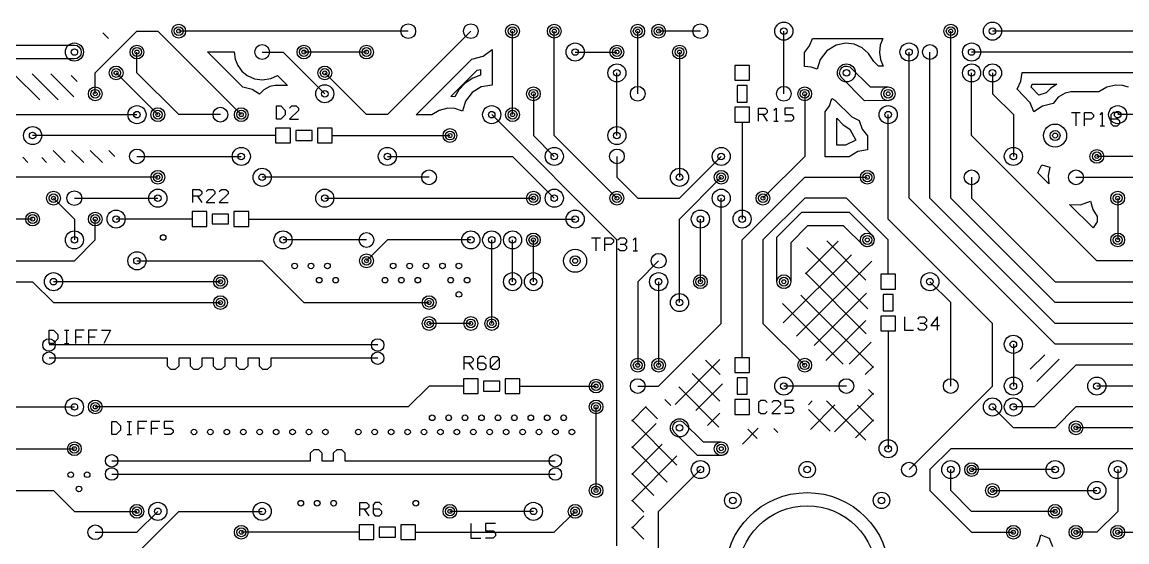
# Model space of a CAD drawing. Extents: x 7 to 280, y 7 to 360.
# Drawn here: x 55.2 to 122.5, y 328.3 to 360 of the extents above; entities that cross this region are included whole.
import ezdxf

# ---------------------------------------------------------------- set-up
doc = ezdxf.new("R2010")
doc.units = 0
doc.layers.add('SCORE', color=5, linetype='CONTINUOUS')

msp = doc.modelspace()

# ---------------------------------------------------------------- linework, layer by layer
at = {"layer": 'SCORE'}
for p, q in [((59.69, 356.87), (62.23, 359.41)), ((60.1521, 359.31), (60.5046, 358.9574)), ((62.23, 359.41), (63.5, 359.41)), ((63.5, 359.41), (68.58, 354.33)), ((78.74, 359.41), (64.77, 359.41)), ((82.55, 359.41), (77.47, 354.33)), ((85.09, 354.33), (85.09, 359.41)), ((87.63, 353.06), (87.63, 359.41)), ((92.71, 355.6), (92.71, 359.41)), ((96.52, 359.41), (93.98, 359.41)), ((101.6, 355.6), (101.6, 359.41)), ((111.76, 349.25), (111.76, 359.41)), ((142.24, 359.41), (114.3, 359.41)), ((49.53, 358.56), (58.42, 358.56)), ((58.42, 358.56), (58.5807, 358.528)), ((58.5807, 358.528), (58.717, 358.437)), ((58.717, 358.437), (58.808, 358.3007)), ((102.85, 358.1155), (103.1572, 358.5081)), ((103.1572, 358.5081), (103.3422, 358.96)), ((103.3422, 358.96), (107.6182, 358.96)), ((104.7784, 358.5551), (104.2216, 358.2213)), ((105.383, 358.6693), (104.7784, 358.5551)), ((105.8734, 358.6089), (105.383, 358.6693)), ((106.3582, 358.3995), (105.8734, 358.6089)), ((107.468, 358.551), (107.4207, 358.113)), ((107.6182, 358.96), (107.468, 358.551)), ((58.5807, 357.752), (58.42, 357.72)), ((58.717, 357.843), (58.5807, 357.752)), ((58.808, 357.9793), (58.717, 357.843)), ((58.808, 358.3007), (58.84, 358.14)), ((58.84, 358.14), (58.808, 357.9793)), ((62.23, 356.87), (62.23, 358.14)), ((66.5178, 358.16), (68.1507, 358.16)), ((68.6812, 355.9965), (66.5178, 358.16)), ((68.1507, 358.16), (68.2068, 357.7056)), ((69.85, 358.14), (71.12, 358.14)), ((71.12, 358.14), (73.66, 355.6)), ((76.2, 358.14), (72.39, 358.14)), ((82.6197, 357.7119), (83.2966, 357.8831)), ((83.2966, 357.8831), (83.84, 358.3032)), ((83.84, 358.3032), (83.84, 356.1293)), ((88.9, 358.14), (91.44, 358.14)), ((95.25, 358.14), (95.25, 350.52)), ((102.85, 357.2693), (102.85, 358.1155)), ((104.2216, 358.2213), (103.8104, 357.6944)), ((106.7613, 358.0584), (106.3582, 358.3995)), ((107.0743, 357.5539), (106.7613, 358.0584)), ((107.4207, 358.113), (107.4811, 357.6766)), ((109.22, 349.25), (109.22, 358.14)), ((110.49, 349.25), (110.49, 358.14)), ((140.97, 358.14), (113.03, 358.14)), ((58.42, 357.72), (49.53, 357.72)), ((68.2068, 357.7056), (68.364, 357.3151)), ((68.364, 357.3151), (68.6056, 356.9824)), ((79.2178, 354.31), (82.6197, 357.7119)), ((82.9403, 357.0426), (83.1339, 357.0827)), ((83.1339, 357.0827), (83.135, 356.7336)), ((99.51, 357.32), (98.61, 357.32)), ((98.61, 357.32), (98.61, 356.42)), ((99.51, 356.42), (99.51, 357.32)), ((103.2557, 357.2245), (102.85, 357.2693)), ((103.624, 357.0895), (103.2557, 357.2245)), ((103.8104, 357.6944), (103.624, 357.0895)), ((104.992, 356.8288), (105.0396, 357.068)), ((105.0396, 357.068), (105.1436, 357.1947)), ((105.1436, 357.1947), (105.2881, 357.2719)), ((105.2881, 357.2719), (105.4512, 357.288)), ((105.4512, 357.288), (105.608, 357.2404)), ((105.608, 357.2404), (106.854, 356.02)), ((107.3642, 357.27), (107.0743, 357.5539)), ((107.6448, 357.27), (107.3642, 357.27)), ((107.4811, 357.6766), (107.6448, 357.27)), ((54.7225, 356.82), (56.3125, 355.23)), ((55.8538, 356.82), (57.4438, 355.23)), ((56.9852, 356.82), (58.3823, 355.4229)), ((58.2342, 356.7024), (58.5972, 356.3393)), ((59.69, 355.6), (59.69, 356.87)), ((63.5, 354.33), (60.96, 356.87)), ((64.77, 354.33), (62.23, 356.87)), ((68.6056, 356.9824), (68.9283, 356.7121)), ((68.9283, 356.7121), (69.3825, 356.506)), ((69.3825, 356.506), (69.877, 356.4407)), ((69.877, 356.4407), (70.3691, 356.5217)), ((70.3691, 356.5217), (70.7768, 356.7155)), ((70.7768, 356.7155), (71.3822, 356.11)), ((76.2, 354.33), (73.66, 356.87)), ((81.3266, 355.4289), (82.9403, 357.0426)), ((82.6656, 356.5469), (82.2136, 356.2449)), ((83.135, 356.7336), (82.6656, 356.5469)), ((91.44, 353.06), (91.44, 356.87)), ((98.61, 356.42), (99.51, 356.42)), ((105.0853, 356.6036), (104.992, 356.8288)), ((106.506, 355.18), (105.0853, 356.6036)), ((113.03, 353.06), (113.03, 356.87)), ((114.3, 356.87), (114.3, 355.6)), ((116.0297, 356.3735), (116.0993, 356.8883)), ((116.0993, 356.8883), (135.768, 356.8897)), ((69.2438, 355.8619), (68.6812, 355.9965)), ((69.6943, 355.5733), (69.2438, 355.8619)), ((69.9541, 355.8474), (69.6943, 355.5733)), ((70.3245, 356.0454), (69.9541, 355.8474)), ((70.6317, 356.1065), (70.3245, 356.0454)), ((71.3822, 356.11), (70.6317, 356.1065)), ((81.8286, 355.8405), (81.5669, 355.4119)), ((82.2136, 356.2449), (81.8286, 355.8405)), ((83.1884, 356.0151), (82.6316, 355.6813)), ((83.84, 356.1293), (83.1884, 356.0151)), ((99.36, 356.1), (98.76, 356.1)), ((98.76, 356.1), (98.76, 355.1)), ((99.36, 355.1), (99.36, 356.1)), ((106.854, 356.02), (107.95, 356.02)), ((107.95, 356.02), (108.1107, 355.988)), ((108.1107, 355.988), (108.247, 355.897)), ((108.247, 355.897), (108.338, 355.7607)), ((108.338, 355.7607), (108.37, 355.6)), ((115.7966, 355.8711), (116.0297, 356.3735)), ((116.5896, 355.0526), (115.7966, 355.8711)), ((116.647, 356.0107), (116.7046, 356.1884)), ((117.1169, 355.5163), (116.647, 356.0107)), ((116.7046, 356.1884), (118.2107, 356.1885)), ((117.8209, 355.9225), (117.5692, 355.6537)), ((118.2107, 356.1885), (117.8209, 355.9225)), ((121.2564, 356.0027), (120.7652, 355.71)), ((121.8048, 356.1258), (121.2564, 356.0027)), ((122.2107, 356.1059), (121.8048, 356.1258)), ((122.5836, 356.0027), (122.2107, 356.1059)), ((81.5669, 355.4119), (81.3266, 355.4289)), ((82.2204, 355.1544), (82.034, 354.5495)), ((82.6316, 355.6813), (82.2204, 355.1544)), ((86.36, 355.6), (86.36, 353.06)), ((98.76, 355.1), (99.36, 355.1)), ((102.87, 355.6), (102.87, 351.79)), ((104.3704, 354.8676), (104.514, 355.3094)), ((104.514, 355.3094), (104.7062, 355.214)), ((104.7062, 355.214), (105.7395, 354.1931)), ((107.9912, 355.182), (106.506, 355.18)), ((108.2164, 355.2753), (107.9912, 355.182)), ((108.338, 355.4393), (108.2164, 355.2753)), ((108.37, 355.6), (108.338, 355.4393)), ((114.3, 355.6), (115.57, 354.33)), ((116.8064, 354.5091), (116.5896, 355.0526)), ((117.5692, 355.6537), (117.1169, 355.5163)), ((118.291, 355.4038), (117.9859, 355.0054)), ((118.7145, 355.6454), (118.291, 355.4038)), ((119.0757, 355.7092), (118.7145, 355.6454)), ((120.7652, 355.71), (119.0757, 355.7092)), ((70.72, 354.06), (70.72, 354.86)), ((70.72, 354.86), (70.9867, 354.86)), ((70.9867, 354.86), (71.2533, 354.5933)), ((71.2533, 354.5933), (71.2533, 354.3267)), ((71.52, 354.7267), (71.6533, 354.86)), ((72.0533, 354.5933), (71.52, 354.06)), ((71.6533, 354.86), (71.92, 354.86)), ((71.92, 354.86), (72.0533, 354.7267)), ((72.0533, 354.7267), (72.0533, 354.5933)), ((80.6162, 354.5919), (80.1732, 354.31)), ((81.1432, 354.7239), (80.6162, 354.5919)), ((81.5792, 354.7025), (81.1432, 354.7239)), ((82.034, 354.5495), (81.5792, 354.7025)), ((99.51, 354.78), (98.61, 354.78)), ((98.61, 354.78), (98.61, 353.88)), ((99.51, 353.88), (99.51, 354.78)), ((100.06, 353.93), (100.06, 354.73)), ((100.06, 354.73), (100.46, 354.73)), ((100.46, 354.73), (100.5933, 354.5967)), ((100.5933, 354.4633), (100.46, 354.33)), ((100.5933, 354.5967), (100.5933, 354.4633)), ((100.9933, 354.5967), (101.1267, 354.73)), ((101.1267, 354.73), (101.1267, 353.93)), ((102.1933, 354.73), (101.66, 354.73)), ((101.66, 354.73), (101.66, 354.33)), ((104.1195, 351.77), (104.12, 354.4932)), ((104.12, 354.4932), (104.3704, 354.8676)), ((117.3391, 354.8506), (116.8064, 354.5091)), ((117.9859, 355.0054), (117.3391, 354.8506)), ((119.11, 354.46), (119.6433, 354.46)), ((119.3767, 354.46), (119.3767, 353.66)), ((119.91, 353.66), (119.91, 354.46)), ((119.91, 354.46), (120.31, 354.46)), ((120.31, 354.46), (120.4433, 354.3267)), ((120.8433, 354.3267), (120.9767, 354.46)), ((120.9767, 354.46), (120.9767, 353.66)), ((121.6433, 354.46), (121.51, 354.3267)), ((121.91, 354.46), (121.6433, 354.46)), ((122.0433, 354.3267), (121.91, 354.46)), ((53.79, 354.33), (55.88, 354.33)), ((55.88, 354.33), (62.23, 354.33)), ((67.31, 354.33), (64.77, 354.33)), ((70.9867, 354.06), (70.72, 354.06)), ((71.2533, 354.3267), (70.9867, 354.06)), ((71.52, 354.06), (72.0533, 354.06)), ((77.47, 354.33), (76.2, 354.33)), ((80.1732, 354.31), (79.2178, 354.31)), ((91.44, 346.71), (83.82, 354.33)), ((98.61, 353.88), (99.51, 353.88)), ((99.06, 353.88), (99.06, 351.79)), ((100.46, 354.33), (100.06, 354.33)), ((100.3267, 354.33), (100.5933, 353.93)), ((100.9933, 353.93), (101.26, 353.93)), ((101.66, 354.33), (102.06, 354.33)), ((102.06, 353.93), (101.66, 353.93)), ((102.06, 354.33), (102.1933, 354.1967)), ((102.1933, 354.0633), (102.06, 353.93)), ((102.1933, 354.1967), (102.1933, 354.0633)), ((104.82, 354.1089), (105.2157, 353.7186)), ((104.82, 352.477), (104.82, 354.1089)), ((105.2157, 353.7186), (105.611, 353.4492)), ((105.7395, 354.1931), (106.1866, 353.9721)), ((106.1866, 353.9721), (106.3758, 353.458)), ((107.95, 347.98), (107.95, 354.33)), ((115.57, 354.33), (115.57, 351.79)), ((120.31, 354.06), (119.91, 354.06)), ((120.4433, 354.1933), (120.31, 354.06)), ((120.4433, 354.3267), (120.4433, 354.1933)), ((121.51, 354.3267), (121.51, 353.7933)), ((121.91, 354.06), (121.51, 354.06)), ((121.51, 353.7933), (121.6433, 353.66)), ((122.0433, 353.9267), (121.91, 354.06)), ((121.91, 353.66), (122.0433, 353.7933)), ((134.62, 354.33), (121.92, 354.33)), ((122.0433, 353.7933), (122.0433, 353.9267)), ((68.58, 353.06), (55.88, 353.06)), ((70.67, 353.06), (68.58, 353.06)), ((71.57, 353.51), (70.67, 353.51)), ((70.67, 353.51), (70.67, 352.61)), ((71.57, 352.61), (71.57, 353.51)), ((72.89, 353.36), (71.89, 353.36)), ((71.89, 353.36), (71.89, 352.76)), ((72.89, 352.76), (72.89, 353.36)), ((74.11, 353.51), (73.21, 353.51)), ((73.21, 353.51), (73.21, 352.61)), ((74.11, 352.61), (74.11, 353.51)), ((74.11, 353.06), (76.2, 353.06)), ((76.2, 353.06), (81.28, 353.06)), ((86.36, 353.06), (87.63, 351.79)), ((91.44, 349.25), (87.63, 353.06)), ((105.611, 353.4492), (105.9853, 352.7852)), ((106.3758, 353.458), (106.7, 353.0355)), ((106.7, 353.0355), (106.7, 352.1893)), ((120.65, 345.44), (113.03, 353.06)), ((120.8433, 353.66), (121.11, 353.66)), ((121.6433, 353.66), (121.91, 353.66)), ((70.67, 352.61), (71.57, 352.61)), ((71.89, 352.76), (72.89, 352.76)), ((73.21, 352.61), (74.11, 352.61)), ((105.3471, 352.479), (104.82, 352.477)), ((105.9853, 352.7852), (105.3471, 352.479)), ((55.2733, 351.7437), (55.597, 351.42)), ((56.4295, 351.7189), (56.7284, 351.42)), ((57.1197, 352.16), (57.8597, 351.42)), ((58.2511, 352.16), (58.9911, 351.42)), ((59.3825, 352.16), (60.1225, 351.42)), ((60.5138, 352.16), (60.8807, 351.7932)), ((62.23, 351.79), (68.58, 351.79)), ((77.47, 351.79), (85.09, 351.79)), ((85.09, 351.79), (87.63, 349.25)), ((91.44, 351.79), (91.44, 350.52)), ((95.25, 349.25), (97.79, 351.79)), ((99.06, 351.79), (99.06, 347.98)), ((102.87, 351.79), (100.33, 349.25)), ((105.5732, 351.77), (104.1195, 351.77)), ((106.0982, 352.085), (105.5732, 351.77)), ((106.7, 352.1893), (106.0982, 352.085)), ((124.46, 351.79), (120.65, 351.79)), ((117.0666, 350.7911), (117.298, 351.2879)), ((117.298, 351.2879), (117.7961, 351.1361)), ((117.7961, 351.1361), (117.6837, 350.6254)), ((63.5, 350.52), (50.8, 350.52)), ((80.01, 350.52), (69.85, 350.52)), ((91.44, 350.52), (92.71, 349.25)), ((95.25, 347.98), (97.79, 350.52)), ((99.06, 346.71), (102.87, 350.52)), ((102.87, 350.52), (106.68, 350.52)), ((113.03, 350.52), (113.03, 349.25)), ((117.7252, 350.1326), (117.0666, 350.7911)), ((117.6837, 350.6254), (117.7252, 350.1326)), ((119.38, 350.52), (130.81, 350.52)), ((65.64, 348.98), (65.64, 349.78)), ((65.64, 349.78), (66.04, 349.78)), ((66.04, 349.78), (66.1733, 349.6467)), ((66.44, 349.6467), (66.5733, 349.78)), ((66.5733, 349.78), (66.84, 349.78)), ((66.84, 349.78), (66.9733, 349.6467)), ((67.24, 349.6467), (67.3733, 349.78)), ((67.3733, 349.78), (67.64, 349.78)), ((67.64, 349.78), (67.7733, 349.6467)), ((57.15, 349.25), (58.42, 347.98)), ((58.42, 349.25), (63.5, 349.25)), ((66.04, 349.38), (65.64, 349.38)), ((65.9067, 349.38), (66.1733, 348.98)), ((66.1733, 349.5133), (66.04, 349.38)), ((66.1733, 349.6467), (66.1733, 349.5133)), ((66.9733, 349.5133), (66.44, 348.98)), ((66.9733, 349.6467), (66.9733, 349.5133)), ((67.7733, 349.5133), (67.24, 348.98)), ((67.7733, 349.6467), (67.7733, 349.5133)), ((73.66, 349.25), (86.36, 349.25)), ((92.71, 349.25), (95.25, 349.25)), ((97.79, 341.63), (97.79, 349.25)), ((102.87, 349.25), (100.33, 346.71)), ((105.41, 349.25), (102.87, 349.25)), ((107.95, 346.71), (105.41, 349.25)), ((118.11, 340.36), (109.22, 349.25)), ((118.11, 341.63), (110.49, 349.25)), ((118.11, 342.9), (111.76, 349.25)), ((113.03, 349.25), (118.11, 344.17)), ((119.6512, 348.8422), (120.2607, 349.0665)), ((120.2607, 349.0665), (120.402, 348.5548)), ((121.92, 349.25), (121.92, 346.71)), ((66.49, 348.43), (65.59, 348.43)), ((65.59, 348.43), (65.59, 347.53)), ((66.44, 348.98), (66.9733, 348.98)), ((66.49, 347.53), (66.49, 348.43)), ((67.24, 348.98), (67.7733, 348.98)), ((69.03, 348.43), (68.13, 348.43)), ((68.13, 348.43), (68.13, 347.53)), ((69.03, 347.53), (69.03, 348.43)), ((101.18, 346.884), (102.696, 348.4)), ((102.696, 348.4), (105.584, 348.4)), ((105.584, 348.4), (107.0047, 346.9764)), ((118.9926, 348.8652), (119.6512, 348.8422)), ((120.4182, 347.4395), (118.9926, 348.8652)), ((120.402, 348.5548), (120.67, 348.1432)), ((55.88, 347.98), (48.26, 347.98)), ((58.42, 347.98), (58.42, 346.71)), ((59.69, 346.71), (59.69, 347.98)), ((63.5, 347.98), (60.96, 347.98)), ((65.59, 347.98), (63.5, 347.98)), ((67.81, 348.28), (66.81, 348.28)), ((66.81, 348.28), (66.81, 347.68)), ((66.81, 347.68), (67.81, 347.68)), ((67.81, 347.68), (67.81, 348.28)), ((69.03, 347.98), (71.12, 347.98)), ((71.12, 347.98), (88.9, 347.98)), ((95.25, 342.9), (95.25, 347.98)), ((96.52, 344.17), (96.52, 347.98)), ((114.3, 341.63), (107.95, 347.98)), ((120.67, 347.8168), (120.4182, 347.4395)), ((120.67, 348.1432), (120.67, 347.8168)), ((65.59, 347.53), (66.49, 347.53)), ((68.13, 347.53), (69.03, 347.53)), ((103.044, 347.56), (102.02, 346.536)), ((105.236, 347.56), (103.044, 347.56)), ((106.482, 346.3396), (105.236, 347.56)), ((107.0047, 346.9764), (107.098, 346.7512)), ((58.42, 345.44), (59.69, 346.71)), ((76.2, 346.71), (71.12, 346.71)), ((77.47, 346.71), (76.2, 345.44)), ((82.55, 346.71), (77.47, 346.71)), ((83.82, 341.63), (83.82, 346.71)), ((85.09, 344.17), (85.09, 346.71)), ((86.36, 344.17), (86.36, 346.71)), ((89.9, 346.84), (90.4333, 346.84)), ((90.1667, 346.84), (90.1667, 346.04)), ((90.7, 346.04), (90.7, 346.84)), ((90.7, 346.84), (91.1, 346.84)), ((91.1, 346.44), (90.7, 346.44)), ((91.1, 346.84), (91.2333, 346.7067)), ((91.2333, 346.5733), (91.1, 346.44)), ((91.2333, 346.7067), (91.2333, 346.5733)), ((91.44, 330.2), (91.44, 346.71)), ((91.5, 346.7067), (91.6333, 346.84)), ((91.6333, 346.84), (91.9, 346.84)), ((91.9, 346.44), (91.6333, 346.44)), ((91.9, 346.84), (92.0333, 346.7067)), ((92.0333, 346.5733), (91.9, 346.44)), ((91.9, 346.44), (92.0333, 346.3067)), ((92.0333, 346.7067), (92.0333, 346.5733)), ((92.0333, 346.3067), (92.0333, 346.1733)), ((92.4333, 346.7067), (92.5667, 346.84)), ((92.5667, 346.84), (92.5667, 346.04)), ((99.06, 341.63), (99.06, 346.71)), ((100.33, 346.71), (100.33, 341.63)), ((101.18, 344.17), (101.18, 346.884)), ((102.02, 346.536), (102.02, 344.17)), ((102.92, 344.644), (104.9027, 346.6267)), ((104.2121, 346.66), (106.6, 344.2721)), ((106.6388, 346.292), (106.482, 346.3396)), ((106.8019, 346.3081), (106.6388, 346.292)), ((106.9464, 346.3853), (106.8019, 346.3081)), ((107.0504, 346.512), (106.9464, 346.3853)), ((107.098, 346.7512), (107.0504, 346.512)), ((107.95, 344.62), (107.95, 346.71)), ((91.6333, 346.04), (91.5, 346.1733)), ((91.9, 346.04), (91.6333, 346.04)), ((92.0333, 346.1733), (91.9, 346.04)), ((92.4333, 346.04), (92.7, 346.04)), ((101.5676, 341.6652), (105.7137, 345.8114)), ((103.0013, 346.2445), (106.7192, 342.5266)), ((48.26, 345.44), (58.42, 345.44)), ((62.23, 345.44), (69.85, 345.44)), ((69.85, 345.44), (72.39, 342.9)), ((93.98, 345.44), (92.71, 344.17)), ((102.3807, 340.8521), (106.9465, 345.4178)), ((125.73, 345.44), (120.65, 345.44)), ((102.92, 344.6994), (106.6184, 341.001)), ((108.4, 344.62), (107.5, 344.62)), ((107.5, 344.62), (107.5, 343.72)), ((108.4, 343.72), (108.4, 344.62)), ((52.07, 344.17), (55.88, 344.17)), ((55.88, 344.17), (57.15, 342.9)), ((67.31, 344.17), (57.15, 344.17)), ((92.71, 344.17), (92.71, 339.09)), ((93.98, 344.17), (93.98, 339.09)), ((101.212, 344.0093), (101.18, 344.17)), ((101.303, 343.873), (101.212, 344.0093)), ((101.4781, 343.7681), (101.303, 343.873)), ((101.6819, 343.7581), (101.4781, 343.7681)), ((101.8664, 343.8453), (101.6819, 343.7581)), ((101.988, 344.0093), (101.8664, 343.8453)), ((102.02, 344.17), (101.988, 344.0093)), ((107.5, 343.72), (108.4, 343.72)), ((111.76, 342.9), (110.49, 344.17)), ((118.11, 344.17), (123.19, 344.17)), ((102.638, 343.3551), (107.05, 338.9431)), ((103.4366, 340.2816), (106.6334, 343.4784)), ((108.25, 343.4), (107.65, 343.4)), ((107.65, 343.4), (107.65, 342.4)), ((108.25, 342.4), (108.25, 343.4)), ((57.15, 342.9), (67.31, 342.9)), ((72.39, 342.9), (80.01, 342.9)), ((101.5135, 342.8532), (105.2119, 339.1548)), ((107.65, 342.4), (108.25, 342.4)), ((111.76, 337.82), (111.76, 342.9)), ((123.19, 342.9), (118.11, 342.9)), ((82.55, 341.63), (80.01, 341.63)), ((93.98, 337.82), (97.79, 341.63)), ((99.06, 339.54), (99.06, 341.63)), ((100.33, 341.63), (102.87, 339.09)), ((104.1581, 339.3767), (106.6, 341.8187)), ((108.4, 342.08), (107.5, 342.08)), ((107.5, 342.08), (107.5, 341.18)), ((108.4, 341.18), (108.4, 342.08)), ((108.95, 342.03), (108.95, 341.23)), ((109.75, 341.8967), (109.8833, 342.03)), ((109.8833, 342.03), (110.15, 342.03)), ((110.15, 341.63), (109.8833, 341.63)), ((110.15, 342.03), (110.2833, 341.8967)), ((110.2833, 341.7633), (110.15, 341.63)), ((110.15, 341.63), (110.2833, 341.4967)), ((110.2833, 341.8967), (110.2833, 341.7633)), ((110.95, 342.03), (110.55, 341.4967)), ((110.95, 341.23), (110.95, 342.03)), ((114.3, 337.82), (114.3, 341.63)), ((123.19, 341.63), (118.11, 341.63)), ((56.88, 340.42), (56.88, 341.22)), ((56.88, 341.22), (57.1467, 341.22)), ((57.1467, 341.22), (57.4133, 340.9533)), ((57.4133, 340.9533), (57.4133, 340.6867)), ((57.8133, 341.22), (58.08, 341.22)), ((57.9467, 341.22), (57.9467, 340.42)), ((59.0133, 341.22), (58.48, 341.22)), ((58.48, 341.22), (58.48, 340.42)), ((59.8133, 341.22), (59.28, 341.22)), ((59.28, 341.22), (59.28, 340.42)), ((60.08, 341.22), (60.6133, 341.22)), ((60.6133, 341.22), (60.2133, 340.42)), ((107.5, 341.18), (108.4, 341.18)), ((107.95, 341.18), (107.95, 339.09)), ((108.95, 341.23), (109.4833, 341.23)), ((109.8833, 341.23), (109.75, 341.3633)), ((110.15, 341.23), (109.8833, 341.23)), ((110.2833, 341.3633), (110.15, 341.23)), ((110.2833, 341.4967), (110.2833, 341.3633)), ((110.55, 341.4967), (111.0833, 341.4967)), ((57.1467, 340.42), (56.88, 340.42)), ((76.88, 340.32), (56.88, 340.32)), ((57.4133, 340.6867), (57.1467, 340.42)), ((57.8133, 340.42), (58.08, 340.42)), ((58.48, 340.82), (58.88, 340.82)), ((59.28, 340.82), (59.68, 340.82)), ((105.568, 339.1603), (106.9093, 340.5016)), ((115.57, 340.36), (115.57, 337.82)), ((123.19, 340.36), (118.11, 340.36)), ((82.15, 338.82), (82.15, 339.62)), ((82.15, 339.62), (82.55, 339.62)), ((82.55, 339.62), (82.6833, 339.4867)), ((83.0833, 339.62), (82.95, 339.4867)), ((83.35, 339.62), (83.0833, 339.62)), ((83.4833, 339.4867), (83.35, 339.62)), ((83.75, 339.4867), (83.8833, 339.62)), ((83.8833, 339.62), (84.15, 339.62)), ((84.15, 339.62), (84.2833, 339.4867)), ((116.5998, 338.8398), (117.4787, 339.7187)), ((64.08, 339.52), (56.88, 339.52)), ((64.08, 339.04), (64.08, 339.52)), ((64.3, 338.82), (64.08, 339.04)), ((64.78, 339.04), (64.56, 338.82)), ((65.48, 339.52), (64.78, 339.52)), ((64.78, 339.52), (64.78, 339.04)), ((65.48, 339.04), (65.48, 339.52)), ((65.7, 338.82), (65.48, 339.04)), ((66.18, 339.04), (65.96, 338.82)), ((66.88, 339.52), (66.18, 339.52)), ((66.18, 339.52), (66.18, 339.04)), ((66.88, 339.04), (66.88, 339.52)), ((67.1, 338.82), (66.88, 339.04)), ((67.58, 339.04), (67.36, 338.82)), ((68.28, 339.52), (67.58, 339.52)), ((67.58, 339.52), (67.58, 339.04)), ((68.28, 339.04), (68.28, 339.52)), ((68.5, 338.82), (68.28, 339.04)), ((68.98, 339.04), (68.76, 338.82)), ((69.68, 339.52), (68.98, 339.52)), ((68.98, 339.52), (68.98, 339.04)), ((69.68, 339.04), (69.68, 339.52)), ((69.9, 338.82), (69.68, 339.04)), ((70.38, 339.04), (70.16, 338.82)), ((76.88, 339.52), (70.38, 339.52)), ((70.38, 339.52), (70.38, 339.04)), ((82.55, 339.22), (82.15, 339.22)), ((82.4167, 339.22), (82.6833, 338.82)), ((82.6833, 339.3533), (82.55, 339.22)), ((82.6833, 339.4867), (82.6833, 339.3533)), ((82.95, 339.4867), (82.95, 338.9533)), ((83.35, 339.22), (82.95, 339.22)), ((82.95, 338.9533), (83.0833, 338.82)), ((83.4833, 339.0867), (83.35, 339.22)), ((83.35, 338.82), (83.4833, 338.9533)), ((83.4833, 338.9533), (83.4833, 339.0867)), ((83.75, 338.9533), (83.75, 339.4867)), ((83.75, 338.9533), (84.2833, 339.4867)), ((83.8833, 338.82), (83.75, 338.9533)), ((84.2833, 338.9533), (84.15, 338.82)), ((84.2833, 339.4867), (84.2833, 338.9533)), ((94.98, 336.704), (97.71, 339.434)), ((96.8339, 339.4011), (97.7193, 338.5157)), ((99.51, 339.54), (98.61, 339.54)), ((98.61, 339.54), (98.61, 338.64)), ((99.51, 338.64), (99.51, 339.54)), ((106.5601, 338.5261), (107.05, 339.016)), ((107.95, 339.09), (107.95, 334.01)), ((119.38, 339.09), (116.84, 336.55)), ((116.9919, 338.1006), (118.3514, 339.46)), ((123.19, 339.09), (119.38, 339.09)), ((64.56, 338.82), (64.3, 338.82)), ((65.96, 338.82), (65.7, 338.82)), ((67.36, 338.82), (67.1, 338.82)), ((68.76, 338.82), (68.5, 338.82)), ((70.16, 338.82), (69.9, 338.82)), ((83, 338.27), (82.1, 338.27)), ((82.1, 338.27), (82.1, 337.37)), ((83, 337.37), (83, 338.27)), ((83.0833, 338.82), (83.35, 338.82)), ((84.15, 338.82), (83.8833, 338.82)), ((85.54, 338.27), (84.64, 338.27)), ((84.64, 338.27), (84.64, 337.37)), ((85.54, 337.37), (85.54, 338.27)), ((96.0207, 338.5879), (97.71, 336.8987)), ((98.61, 338.64), (99.51, 338.64)), ((99.36, 338.32), (98.76, 338.32)), ((98.76, 338.32), (98.76, 337.32)), ((99.36, 337.32), (99.36, 338.32)), ((80.01, 337.82), (78.74, 336.55)), ((82.1, 337.82), (80.01, 337.82)), ((84.32, 338.12), (83.32, 338.12)), ((83.32, 338.12), (83.32, 337.52)), ((84.32, 337.52), (84.32, 338.12)), ((85.54, 337.82), (87.63, 337.82)), ((87.63, 337.82), (90.17, 337.82)), ((92.71, 337.82), (93.98, 337.82)), ((95.2076, 337.7748), (97.6523, 335.33)), ((96.2406, 336.3383), (97.86, 337.9577)), ((105.41, 337.82), (101.6, 337.82)), ((106.7448, 337.6219), (107.05, 337.3167)), ((109.22, 332.74), (114.3, 337.82)), ((123.19, 337.82), (120.65, 337.82)), ((82.1, 337.37), (83, 337.37)), ((83.32, 337.52), (84.32, 337.52)), ((84.64, 337.37), (85.54, 337.37)), ((94.354, 337.002), (94.7249, 336.6311)), ((99.51, 337), (98.61, 337)), ((98.61, 337), (98.61, 336.1)), ((98.76, 337.32), (99.36, 337.32)), ((99.51, 336.1), (99.51, 337)), ((100.1933, 336.95), (100.06, 336.8167)), ((100.46, 336.95), (100.1933, 336.95)), ((100.5933, 336.8167), (100.46, 336.95)), ((100.86, 336.8167), (100.9933, 336.95)), ((100.9933, 336.95), (101.26, 336.95)), ((101.26, 336.95), (101.3933, 336.8167)), ((102.1933, 336.95), (101.66, 336.95)), ((101.66, 336.95), (101.66, 336.55)), ((103.0933, 336.6856), (103.3277, 336.92)), ((104.194, 336.92), (106.5934, 334.5206)), ((104.69, 335.0296), (107.05, 337.3896)), ((54.61, 336.55), (58.42, 336.55)), ((78.74, 336.55), (59.69, 336.55)), ((90.17, 331.47), (90.17, 336.55)), ((92.34, 335.6904), (93.2206, 336.571)), ((93.1761, 336.5535), (93.9063, 335.8233)), ((100.06, 336.8167), (100.06, 336.2833)), ((100.06, 336.2833), (100.1933, 336.15)), ((100.46, 336.15), (100.5933, 336.2833)), ((101.3933, 336.6833), (100.86, 336.15)), ((101.3933, 336.8167), (101.3933, 336.6833)), ((101.66, 336.55), (102.06, 336.55)), ((102.06, 336.55), (102.1933, 336.4167)), ((102.1933, 336.2833), (102.06, 336.15)), ((102.1933, 336.4167), (102.1933, 336.2833)), ((103.0933, 336.3944), (104.4177, 335.07)), ((103.2157, 335.1817), (104.7039, 336.6699)), ((106.0876, 336.6528), (107.05, 335.6904)), ((115.57, 335.28), (114.3, 336.55)), ((116.84, 336.55), (115.57, 336.55)), ((119.38, 336.55), (118.11, 335.28)), ((123.19, 336.55), (119.38, 336.55)), ((60.69, 334.87), (60.69, 335.67)), ((60.69, 335.67), (60.9567, 335.67)), ((60.9567, 335.67), (61.2233, 335.4033)), ((61.6233, 335.67), (61.89, 335.67)), ((61.7567, 335.67), (61.7567, 334.87)), ((62.8233, 335.67), (62.29, 335.67)), ((62.29, 335.67), (62.29, 334.87)), ((63.6233, 335.67), (63.09, 335.67)), ((63.09, 335.67), (63.09, 334.87)), ((64.4233, 335.67), (63.89, 335.67)), ((63.89, 335.67), (63.89, 335.27)), ((92.34, 335.7633), (95.0955, 333.0077)), ((92.34, 334.064), (93.826, 335.55)), ((94.8796, 335.478), (94.9836, 335.6047)), ((94.9836, 335.6047), (95.1281, 335.6819)), ((95.1281, 335.6819), (95.2912, 335.698)), ((95.2912, 335.698), (95.448, 335.6504)), ((95.448, 335.6504), (96.694, 334.43)), ((96.9589, 335.4303), (97.71, 336.1813)), ((98.61, 336.1), (99.51, 336.1)), ((100.1933, 336.15), (100.46, 336.15)), ((100.86, 336.15), (101.3933, 336.15)), ((102.06, 336.15), (101.66, 336.15)), ((105.9631, 334.6764), (107.05, 335.7633)), ((60.9567, 334.87), (60.69, 334.87)), ((61.2233, 335.1367), (60.9567, 334.87)), ((61.2233, 335.4033), (61.2233, 335.1367)), ((61.6233, 334.87), (61.89, 334.87)), ((62.29, 335.27), (62.69, 335.27)), ((63.09, 335.27), (63.49, 335.27)), ((63.89, 335.27), (64.29, 335.27)), ((64.29, 334.87), (63.89, 334.87)), ((64.29, 335.27), (64.4233, 335.1367)), ((64.4233, 335.0033), (64.29, 334.87)), ((64.4233, 335.1367), (64.4233, 335.0033)), ((94.832, 335.2388), (94.8796, 335.478)), ((94.9253, 335.0136), (94.832, 335.2388)), ((96.346, 333.59), (94.9253, 335.0136)), ((99.0781, 334.2967), (100.0323, 335.2509)), ((99.4087, 335.2), (99.9704, 334.6383)), ((100.985, 335.25), (101.2297, 335.0053)), ((118.11, 335.28), (115.57, 335.28)), ((123.19, 335.28), (119.38, 335.28)), ((92.34, 332.4377), (94.1917, 334.2894)), ((96.694, 334.43), (97.79, 334.43)), ((97.79, 334.43), (97.9507, 334.398)), ((97.9507, 334.398), (98.087, 334.307)), ((98.087, 334.307), (98.178, 334.1707)), ((52.07, 334.01), (58.42, 334.01)), ((72.79, 333.75), (73.01, 333.97)), ((72.79, 333.27), (72.79, 333.75)), ((73.01, 333.97), (73.27, 333.97)), ((73.27, 333.97), (73.49, 333.75)), ((73.49, 333.75), (73.49, 333.27)), ((74.19, 333.75), (74.41, 333.97)), ((74.19, 333.27), (74.19, 333.75)), ((74.41, 333.97), (74.67, 333.97)), ((74.67, 333.97), (74.89, 333.75)), ((74.89, 333.75), (74.89, 333.27)), ((92.34, 334.1369), (94.4921, 331.9849)), ((92.34, 330.8113), (95.0966, 333.5679)), ((97.8312, 333.592), (96.346, 333.59)), ((98.0564, 333.6853), (97.8312, 333.592)), ((98.178, 333.8493), (98.0564, 333.6853)), ((98.178, 334.1707), (98.21, 334.01)), ((98.21, 334.01), (98.178, 333.8493)), ((111.76, 334.01), (110.49, 332.74)), ((123.19, 334.01), (111.76, 334.01)), ((60.69, 333.27), (72.79, 333.27)), ((73.49, 333.27), (74.19, 333.27)), ((74.89, 333.27), (87.69, 333.27)), ((60.69, 332.47), (87.69, 332.47)), ((92.34, 332.5106), (93.6789, 331.1717)), ((93.98, 330.2), (96.52, 332.74)), ((110.49, 332.74), (110.49, 331.47)), ((111.76, 331.47), (111.76, 332.74)), ((118.11, 332.74), (113.03, 332.74)), ((121.92, 332.74), (121.92, 330.2)), ((54.61, 331.47), (57.15, 331.47)), ((57.15, 331.47), (58.42, 330.2)), ((92.34, 330.8842), (93.08, 330.1442)), ((110.49, 331.47), (113.03, 328.93)), ((113.03, 330.2), (111.76, 331.47)), ((114.3, 331.47), (120.65, 331.47)), ((58.42, 330.2), (62.23, 330.2)), ((60.96, 326.39), (64.77, 330.2)), ((62.23, 328.93), (63.5, 330.2)), ((64.77, 330.2), (69.85, 330.2)), ((75.8, 329.93), (75.8, 330.73)), ((75.8, 330.73), (76.2, 330.73)), ((76.2, 330.33), (75.8, 330.33)), ((76.0667, 330.33), (76.3333, 329.93)), ((76.2, 330.73), (76.3333, 330.5967)), ((76.3333, 330.4633), (76.2, 330.33)), ((76.3333, 330.5967), (76.3333, 330.4633)), ((76.7333, 330.73), (76.6, 330.5967)), ((76.6, 330.5967), (76.6, 330.0633)), ((77, 330.33), (76.6, 330.33)), ((77, 330.73), (76.7333, 330.73)), ((77.1333, 330.5967), (77, 330.73)), ((77.1333, 330.1967), (77, 330.33)), ((77.1333, 330.0633), (77.1333, 330.1967)), ((86.36, 330.2), (81.28, 330.2)), ((87.63, 328.93), (88.9, 330.2)), ((91.44, 328.11), (91.44, 330.2)), ((93.98, 323.85), (93.98, 330.2)), ((118.11, 330.2), (113.03, 330.2)), ((121.92, 330.2), (120.65, 328.93)), ((76.6, 330.0633), (76.7333, 329.93)), ((76.7333, 329.93), (77, 329.93)), ((77, 329.93), (77.1333, 330.0633)), ((92.34, 329.185), (93.08, 329.925)), ((59.69, 328.93), (62.23, 328.93)), ((73.66, 328.93), (68.58, 328.93)), ((75.75, 328.93), (73.66, 328.93)), ((76.65, 329.38), (75.75, 329.38)), ((75.75, 329.38), (75.75, 328.48)), ((76.65, 328.48), (76.65, 329.38)), ((77.97, 329.23), (76.97, 329.23)), ((76.97, 329.23), (76.97, 328.63)), ((77.97, 328.63), (77.97, 329.23)), ((79.19, 329.38), (78.29, 329.38)), ((78.29, 329.38), (78.29, 328.48)), ((79.19, 328.48), (79.19, 329.38)), ((79.19, 328.93), (81.28, 328.93)), ((81.28, 328.93), (87.63, 328.93)), ((82.55, 329.46), (82.55, 328.56)), ((84.05, 329.46), (83.45, 329.46)), ((83.45, 329.46), (83.45, 329.01)), ((83.45, 329.01), (83.9, 329.01)), ((83.9, 329.01), (84.05, 328.86)), ((84.05, 328.86), (84.05, 328.71)), ((92.34, 329.2579), (93.08, 328.5179)), ((113.03, 328.93), (115.57, 328.93)), ((120.65, 328.93), (119.38, 328.93)), ((121.92, 328.93), (134.62, 328.93)), ((75.75, 328.48), (76.65, 328.48)), ((76.97, 328.63), (77.97, 328.63)), ((78.29, 328.48), (79.19, 328.48)), ((82.55, 328.56), (83.15, 328.56)), ((83.9, 328.56), (83.45, 328.56)), ((84.05, 328.71), (83.9, 328.56)), ((116.9946, 328.0593), (117.1488, 328.387)), ((117.1488, 328.387), (117.2326, 328.7795)), ((117.2326, 328.7795), (117.7498, 328.5698)), ((117.7498, 328.5698), (117.9553, 328.0596))]:
    msp.add_line(p, q, dxfattribs=at)
for centre, radius in [((64.77, 359.41), 0.42), ((78.74, 359.41), 0.45), ((82.55, 359.41), 0.45), ((85.09, 359.41), 0.42), ((87.63, 359.41), 0.42), ((92.71, 359.41), 0.42), ((93.98, 359.41), 0.42), ((96.52, 359.41), 0.45), ((101.6, 359.41), 0.55), ((111.76, 359.41), 0.42), ((114.3, 359.41), 0.55), ((64.77, 359.41), 0.27), ((64.77, 359.41), 0.12), ((85.09, 359.41), 0.27), ((85.09, 359.41), 0.12), ((87.63, 359.41), 0.27), ((87.63, 359.41), 0.12), ((92.71, 359.41), 0.27), ((92.71, 359.41), 0.12), ((93.98, 359.41), 0.27), ((93.98, 359.41), 0.12), ((101.6, 359.41), 0.2), ((111.76, 359.41), 0.27), ((111.76, 359.41), 0.12), ((114.3, 359.41), 0.2), ((58.42, 358.14), 0.55), ((62.23, 358.14), 0.42), ((62.23, 358.14), 0.27), ((69.85, 358.14), 0.45), ((72.39, 358.14), 0.42), ((72.39, 358.14), 0.27), ((76.2, 358.14), 0.42), ((76.2, 358.14), 0.27), ((88.9, 358.14), 0.55), ((91.44, 358.14), 0.42), ((91.44, 358.14), 0.27), ((95.25, 358.14), 0.42), ((95.25, 358.14), 0.27), ((109.22, 358.14), 0.55), ((110.49, 358.14), 0.45), ((113.03, 358.14), 0.55), ((58.42, 358.14), 0.2), ((62.23, 358.14), 0.12), ((72.39, 358.14), 0.12), ((76.2, 358.14), 0.12), ((88.9, 358.14), 0.2), ((91.44, 358.14), 0.12), ((95.25, 358.14), 0.12), ((109.22, 358.14), 0.2), ((113.03, 358.14), 0.2), ((60.96, 356.87), 0.42), ((60.96, 356.87), 0.27), ((73.66, 356.87), 0.42), ((73.66, 356.87), 0.27), ((91.44, 356.87), 0.55), ((91.44, 356.87), 0.2), ((105.41, 356.87), 0.55), ((105.41, 356.87), 0.2), ((113.03, 356.87), 0.55), ((113.03, 356.87), 0.2), ((114.3, 356.87), 0.55), ((114.3, 356.87), 0.2), ((60.96, 356.87), 0.12), ((73.66, 356.87), 0.12), ((59.69, 355.6), 0.42), ((59.69, 355.6), 0.27), ((59.69, 355.6), 0.12), ((73.66, 355.6), 0.55), ((73.66, 355.6), 0.2), ((86.36, 355.6), 0.42), ((86.36, 355.6), 0.27), ((86.36, 355.6), 0.12), ((92.71, 355.6), 0.45), ((101.6, 355.6), 0.45), ((102.87, 355.6), 0.42), ((102.87, 355.6), 0.27), ((102.87, 355.6), 0.12), ((107.95, 355.6), 0.42), ((107.95, 355.6), 0.27), ((107.95, 355.6), 0.12), ((62.23, 354.33), 0.55), ((62.23, 354.33), 0.2), ((63.5, 354.33), 0.42), ((63.5, 354.33), 0.27), ((63.5, 354.33), 0.12), ((67.31, 354.33), 0.45), ((68.58, 354.33), 0.42), ((68.58, 354.33), 0.27), ((68.58, 354.33), 0.12), ((83.82, 354.33), 0.55), ((83.82, 354.33), 0.2), ((85.09, 354.33), 0.42), ((85.09, 354.33), 0.27), ((85.09, 354.33), 0.12), ((107.95, 354.33), 0.55), ((107.95, 354.33), 0.2), ((121.92, 354.33), 0.55), ((121.92, 354.33), 0.2), ((118.11, 353.06), 0.7), ((55.88, 353.06), 0.55), ((55.88, 353.06), 0.2), ((81.28, 353.06), 0.42), ((81.28, 353.06), 0.27), ((81.28, 353.06), 0.12), ((91.44, 353.06), 0.55), ((91.44, 353.06), 0.2), ((118.11, 353.06), 0.3), ((118.11, 353.06), 0.15), ((62.23, 351.79), 0.45), ((68.58, 351.79), 0.55), ((68.58, 351.79), 0.2), ((77.47, 351.79), 0.55), ((77.47, 351.79), 0.2), ((87.63, 351.79), 0.55), ((87.63, 351.79), 0.2), ((91.44, 351.79), 0.45), ((97.79, 351.79), 0.55), ((97.79, 351.79), 0.2), ((115.57, 351.79), 0.55), ((115.57, 351.79), 0.2), ((120.65, 351.79), 0.42), ((120.65, 351.79), 0.27), ((120.65, 351.79), 0.12), ((69.85, 350.52), 0.55), ((95.25, 350.52), 0.55), ((63.5, 350.52), 0.42), ((63.5, 350.52), 0.27), ((63.5, 350.52), 0.12), ((69.85, 350.52), 0.2), ((80.01, 350.52), 0.45), ((95.25, 350.52), 0.2), ((97.79, 350.52), 0.42), ((97.79, 350.52), 0.27), ((97.79, 350.52), 0.12), ((106.68, 350.52), 0.42), ((106.68, 350.52), 0.27), ((106.68, 350.52), 0.12), ((113.03, 350.52), 0.45), ((119.38, 350.52), 0.45), ((57.15, 349.25), 0.42), ((58.42, 349.25), 0.45), ((63.5, 349.25), 0.55), ((73.66, 349.25), 0.55), ((86.36, 349.25), 0.42), ((87.63, 349.25), 0.55), ((91.44, 349.25), 0.42), ((97.79, 349.25), 0.55), ((100.33, 349.25), 0.42), ((121.92, 349.25), 0.42), ((57.15, 349.25), 0.27), ((57.15, 349.25), 0.12), ((63.5, 349.25), 0.2), ((73.66, 349.25), 0.2), ((86.36, 349.25), 0.27), ((86.36, 349.25), 0.12), ((87.63, 349.25), 0.2), ((91.44, 349.25), 0.27), ((91.44, 349.25), 0.12), ((97.79, 349.25), 0.2), ((100.33, 349.25), 0.27), ((100.33, 349.25), 0.12), ((121.92, 349.25), 0.27), ((121.92, 349.25), 0.12), ((55.88, 347.98), 0.42), ((59.69, 347.98), 0.42), ((60.96, 347.98), 0.55), ((88.9, 347.98), 0.55), ((96.52, 347.98), 0.55), ((99.06, 347.98), 0.55), ((55.88, 347.98), 0.27), ((55.88, 347.98), 0.12), ((59.69, 347.98), 0.27), ((59.69, 347.98), 0.12), ((60.96, 347.98), 0.2), ((88.9, 347.98), 0.2), ((96.52, 347.98), 0.2), ((99.06, 347.98), 0.2), ((58.42, 346.71), 0.55), ((63.8234, 346.86), 0.17), ((71.12, 346.71), 0.55), ((76.2, 346.71), 0.45), ((82.55, 346.71), 0.55), ((83.82, 346.71), 0.55), ((85.09, 346.71), 0.55), ((86.36, 346.71), 0.42), ((86.36, 346.71), 0.27), ((106.68, 346.71), 0.42), ((106.68, 346.71), 0.27), ((121.92, 346.71), 0.42), ((121.92, 346.71), 0.27), ((58.42, 346.71), 0.2), ((71.12, 346.71), 0.2), ((82.55, 346.71), 0.2), ((83.82, 346.71), 0.2), ((85.09, 346.71), 0.2), ((86.36, 346.71), 0.12), ((106.68, 346.71), 0.12), ((121.92, 346.71), 0.12), ((62.23, 345.44), 0.55), ((62.23, 345.44), 0.2), ((76.2, 345.44), 0.42), ((76.2, 345.44), 0.27), ((88.9, 345.44), 0.7), ((88.9, 345.44), 0.3), ((93.98, 345.44), 0.45), ((71.8234, 345.128), 0.17), ((72.8234, 345.128), 0.17), ((73.8234, 345.128), 0.17), ((76.2, 345.44), 0.12), ((77.8234, 345.128), 0.17), ((78.8234, 345.128), 0.17), ((79.8234, 345.128), 0.17), ((80.8234, 345.128), 0.17), ((81.8234, 345.128), 0.17), ((88.9, 345.44), 0.15), ((57.15, 344.17), 0.55), ((57.15, 344.17), 0.2), ((67.31, 344.17), 0.42), ((67.31, 344.17), 0.27), ((67.31, 344.17), 0.12), ((73.3234, 344.262), 0.17), ((74.3234, 344.262), 0.17), ((77.3234, 344.262), 0.17), ((78.3234, 344.262), 0.17), ((79.3234, 344.262), 0.17), ((81.3234, 344.262), 0.17), ((82.3234, 344.262), 0.17), ((85.09, 344.17), 0.55), ((85.09, 344.17), 0.2), ((86.36, 344.17), 0.55), ((86.36, 344.17), 0.2), ((93.98, 344.17), 0.55), ((93.98, 344.17), 0.2), ((96.52, 344.17), 0.42), ((96.52, 344.17), 0.27), ((96.52, 344.17), 0.12), ((101.6, 344.17), 0.42), ((101.6, 344.17), 0.27), ((101.6, 344.17), 0.12), ((110.49, 344.17), 0.55), ((110.49, 344.17), 0.2), ((67.31, 342.9), 0.42), ((67.31, 342.9), 0.27), ((67.31, 342.9), 0.12), ((80.01, 342.9), 0.42), ((80.01, 342.9), 0.27), ((80.01, 342.9), 0.12), ((81.8234, 343.396), 0.17), ((95.25, 342.9), 0.55), ((95.25, 342.9), 0.2), ((80.01, 341.63), 0.42), ((80.01, 341.63), 0.27), ((80.01, 341.63), 0.12), ((82.55, 341.63), 0.42), ((82.55, 341.63), 0.27), ((82.55, 341.63), 0.12), ((83.82, 341.63), 0.42), ((83.82, 341.63), 0.27), ((83.82, 341.63), 0.12), ((56.88, 340.32), 0.38), ((76.88, 340.32), 0.38), ((115.57, 340.36), 0.55), ((115.57, 340.36), 0.2), ((56.88, 339.52), 0.38), ((76.88, 339.52), 0.38), ((92.71, 339.09), 0.42), ((92.71, 339.09), 0.27), ((92.71, 339.09), 0.12), ((93.98, 339.09), 0.42), ((93.98, 339.09), 0.27), ((93.98, 339.09), 0.12), ((102.87, 339.09), 0.42), ((102.87, 339.09), 0.27), ((102.87, 339.09), 0.12), ((90.17, 337.82), 0.42), ((92.71, 337.82), 0.45), ((101.6, 337.82), 0.55), ((105.41, 337.82), 0.45), ((111.76, 337.82), 0.45), ((115.57, 337.82), 0.55), ((120.65, 337.82), 0.55), ((90.17, 337.82), 0.27), ((90.17, 337.82), 0.12), ((101.6, 337.82), 0.2), ((115.57, 337.82), 0.2), ((120.65, 337.82), 0.2), ((58.42, 336.55), 0.55), ((59.69, 336.55), 0.42), ((90.17, 336.55), 0.42), ((114.3, 336.55), 0.55), ((115.57, 336.55), 0.55), ((58.42, 336.55), 0.2), ((59.69, 336.55), 0.27), ((59.69, 336.55), 0.12), ((90.17, 336.55), 0.27), ((90.17, 336.55), 0.12), ((114.3, 336.55), 0.2), ((115.57, 336.55), 0.2), ((80.2, 335.892), 0.17), ((81.2, 335.892), 0.17), ((82.2, 335.892), 0.17), ((83.2, 335.892), 0.17), ((84.2, 335.892), 0.17), ((85.2, 335.892), 0.17), ((86.2, 335.892), 0.17), ((87.2, 335.892), 0.17), ((88.2, 335.892), 0.17), ((95.25, 335.28), 0.55), ((119.38, 335.28), 0.42), ((119.38, 335.28), 0.27), ((65.7, 335.026), 0.17), ((66.7, 335.026), 0.17), ((67.7, 335.026), 0.17), ((68.7, 335.026), 0.17), ((69.7, 335.026), 0.17), ((70.7, 335.026), 0.17), ((71.7, 335.026), 0.17), ((72.7, 335.026), 0.17), ((73.7, 335.026), 0.17), ((75.7, 335.026), 0.17), ((76.7, 335.026), 0.17), ((77.7, 335.026), 0.17), ((78.7, 335.026), 0.17), ((79.7, 335.026), 0.17), ((80.7, 335.026), 0.17), ((81.7, 335.026), 0.17), ((82.7, 335.026), 0.17), ((83.7, 335.026), 0.17), ((84.7, 335.026), 0.17), ((85.7, 335.026), 0.17), ((86.7, 335.026), 0.17), ((87.7, 335.026), 0.17), ((88.7, 335.026), 0.17), ((95.25, 335.28), 0.2), ((119.38, 335.28), 0.12), ((58.42, 334.01), 0.42), ((58.42, 334.01), 0.27), ((97.79, 334.01), 0.42), ((97.79, 334.01), 0.27), ((107.95, 334.01), 0.55), ((107.95, 334.01), 0.2), ((58.42, 334.01), 0.12), ((60.69, 333.27), 0.38), ((87.69, 333.27), 0.38), ((97.79, 334.01), 0.12), ((96.52, 332.74), 0.55), ((96.52, 332.74), 0.2), ((103.02, 332.74), 0.5), ((103.02, 332.74), 0.2), ((109.22, 332.74), 0.45), ((111.76, 332.74), 0.55), ((111.76, 332.74), 0.2), ((113.03, 332.74), 0.42), ((113.03, 332.74), 0.27), ((113.03, 332.74), 0.12), ((118.11, 332.74), 0.55), ((118.11, 332.74), 0.2), ((121.92, 332.74), 0.55), ((121.92, 332.74), 0.2), ((58.2, 332.428), 0.17), ((59.2, 332.428), 0.17), ((60.69, 332.47), 0.38), ((87.69, 332.47), 0.38), ((58.7, 331.562), 0.17), ((90.17, 331.47), 0.42), ((90.17, 331.47), 0.27), ((90.17, 331.47), 0.12), ((114.3, 331.47), 0.42), ((114.3, 331.47), 0.27), ((114.3, 331.47), 0.12), ((120.65, 331.47), 0.55), ((120.65, 331.47), 0.2), ((72.2, 330.696), 0.17), ((73.2, 330.696), 0.17), ((74.2, 330.696), 0.17), ((79.2, 330.696), 0.17), ((98.4945, 330.8655), 0.5), ((103.02, 326.34), 5), ((98.4945, 330.8655), 0.2), ((107.5455, 330.8655), 0.5), ((107.5455, 330.8655), 0.2), ((62.23, 330.2), 0.42), ((62.23, 330.2), 0.27), ((62.23, 330.2), 0.12), ((63.5, 330.2), 0.55), ((63.5, 330.2), 0.2), ((69.85, 330.2), 0.55), ((69.85, 330.2), 0.2), ((81.28, 330.2), 0.42), ((81.28, 330.2), 0.27), ((81.28, 330.2), 0.12), ((86.36, 330.2), 0.55), ((86.36, 330.2), 0.2), ((88.9, 330.2), 0.42), ((88.9, 330.2), 0.27), ((88.9, 330.2), 0.12), ((103.02, 326.34), 4.2), ((118.11, 330.2), 0.42), ((118.11, 330.2), 0.27), ((118.11, 330.2), 0.12), ((59.69, 328.93), 0.45), ((68.58, 328.93), 0.42), ((68.58, 328.93), 0.27), ((68.58, 328.93), 0.12), ((115.57, 328.93), 0.42), ((115.57, 328.93), 0.27), ((115.57, 328.93), 0.12), ((119.38, 328.93), 0.42), ((119.38, 328.93), 0.27), ((119.38, 328.93), 0.12), ((121.92, 328.93), 0.42), ((121.92, 328.93), 0.27), ((121.92, 328.93), 0.12)]:
    msp.add_circle(centre, radius, dxfattribs=at)

doc.saveas('drawing.dxf')
